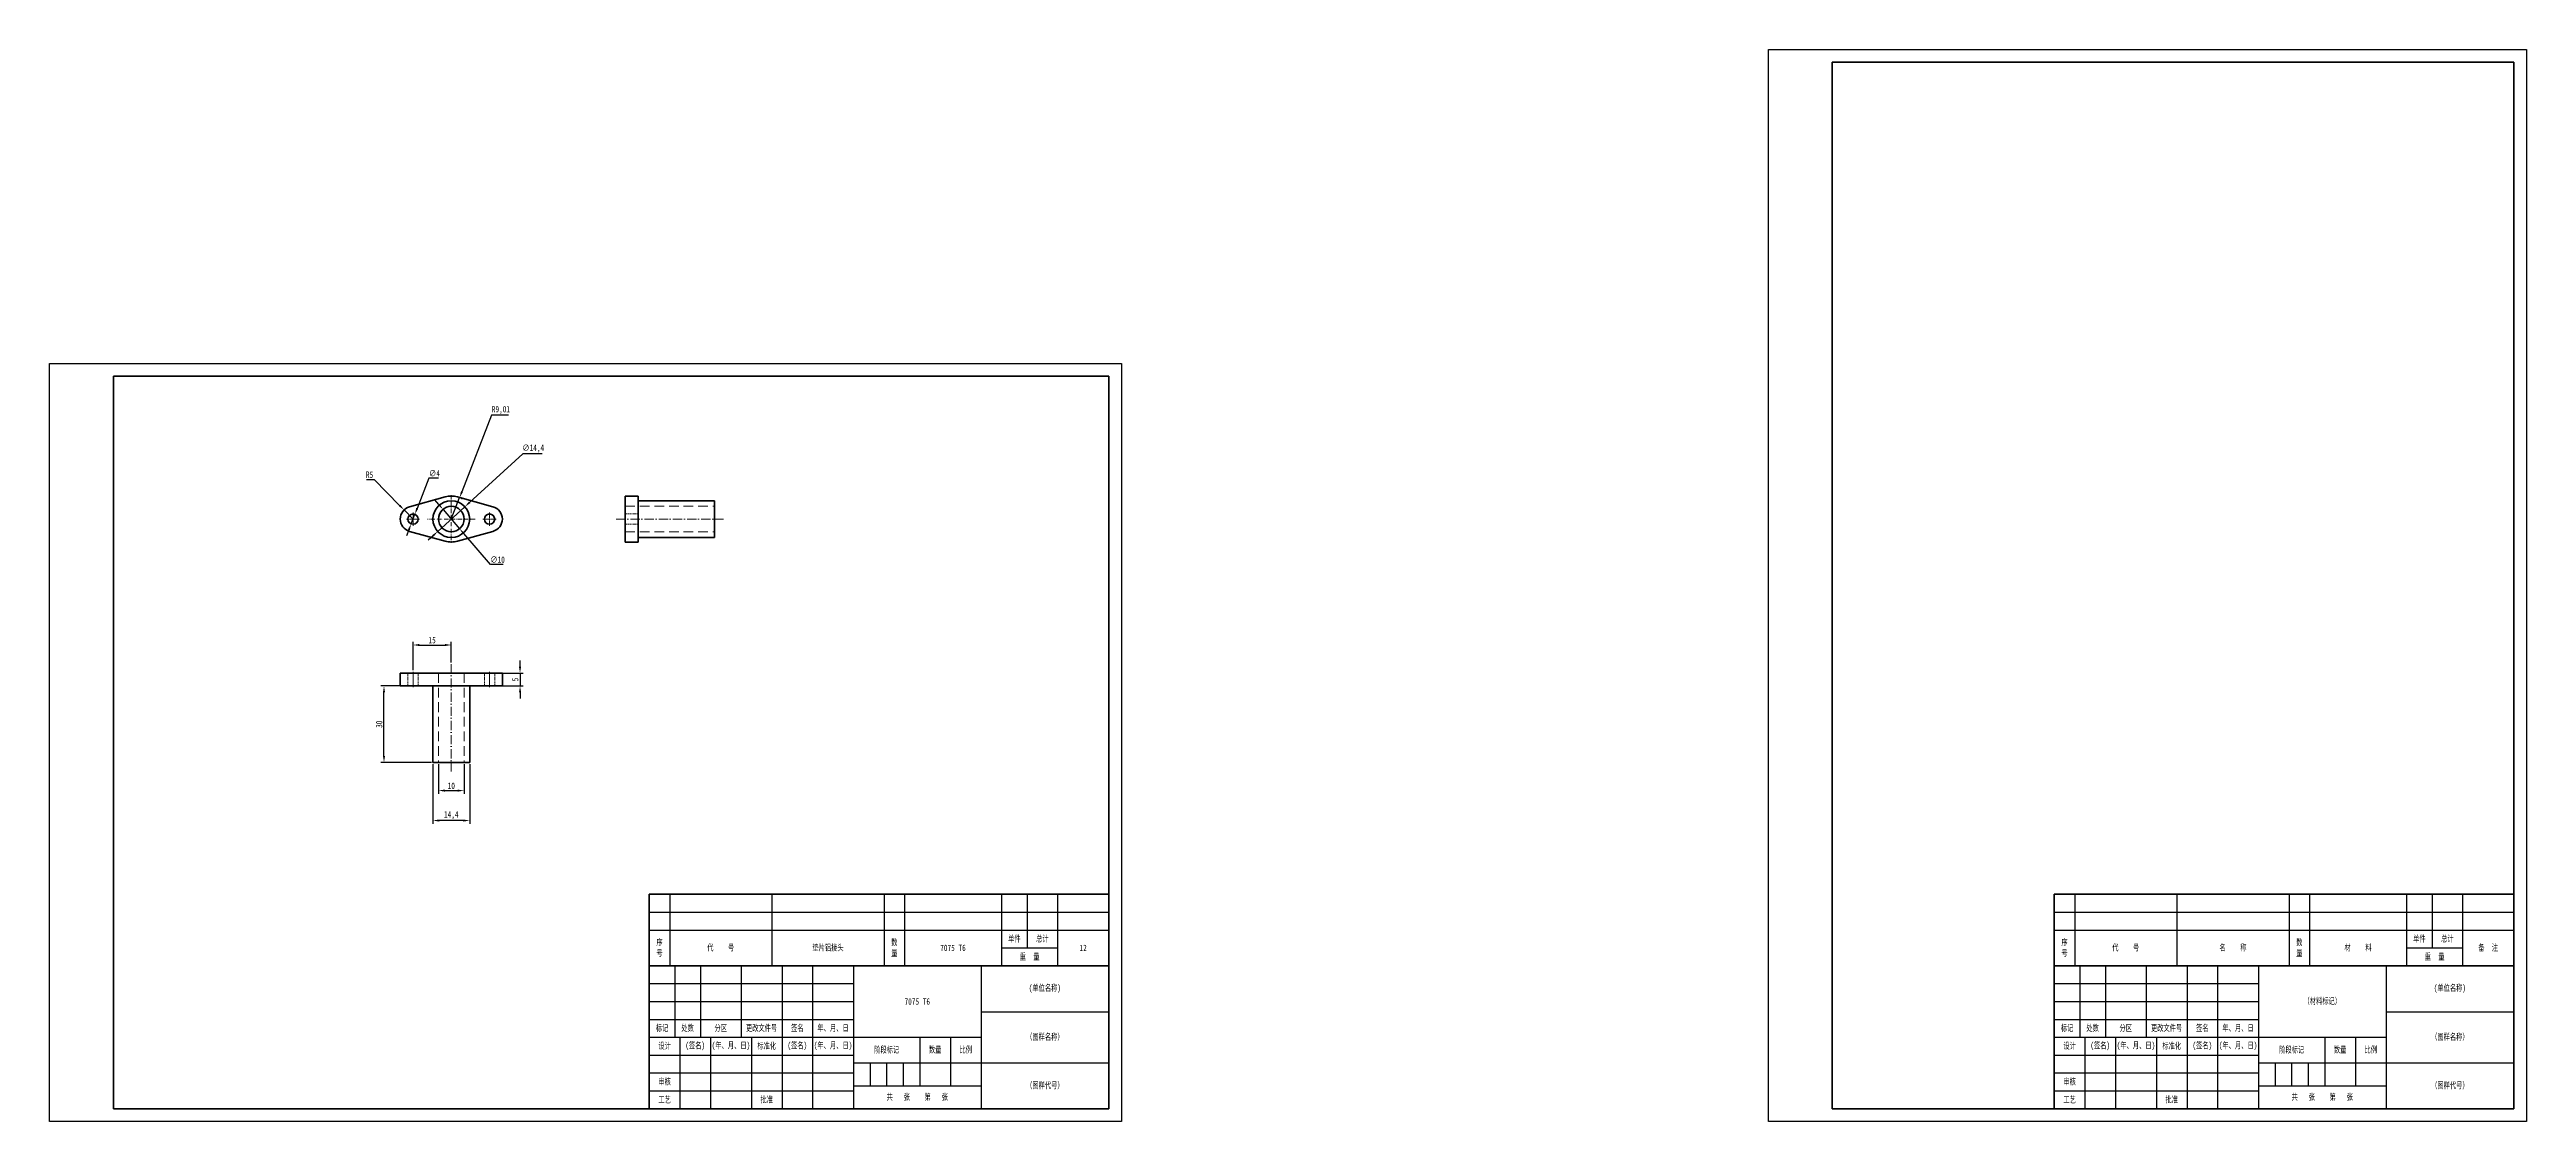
# Model space of a CAD drawing. Header units: millimetres. Extents: x 1050 to 2021, y 766 to 1186.
import ezdxf

# ---------------------------------------------------------------- set-up
doc = ezdxf.new("R2010")
doc.units = ezdxf.units.MM
doc.header["$LTSCALE"] = 0.3
doc.linetypes.add('DASHDOT', pattern=[18.5, 12, -3, 0.5, -3])
doc.linetypes.add('DASHED', pattern=[19.05, 12.7, -6.35])
for name, color, linetype, lineweight in [('尺寸线', 3, 'Continuous', 25), ('粗实线', 7, 'Continuous', 50), ('细实线', 7, 'Continuous', 25), ('细文本', 7, 'Continuous', 25)]:
    doc.layers.add(name, color=color, linetype=linetype, lineweight=lineweight)
doc.styles.add('NUT Standard', font='simfang.ttf', dxfattribs={"width": 0.7, "height": 2.5})
doc.dimstyles.new('NUT Standard', dxfattribs={"dimtxt": 2.5, "dimasz": 2.5, "dimexe": 1.25, "dimexo": 0.625, "dimtad": 1, "dimtoh": 1, "dimtxsty": 'NUT Standard', "dimcen": 2.5, "dimadec": 0, "dimazin": 0, "dimtfac": 1, "dimtmove": 0, "dimatfit": 3, "dimfxl": 1, "dimarcsym": 0})

# ---------------------------------------------------------------- blocks, each defined once
blk = doc.blocks.new('*D5')
at = {"layer": 'Defpoints', "color": 0, "transparency": 16777216}
for p in [(1188.96, 1005.21), (1192.46, 1001.65)]:
    blk.add_point(p, dxfattribs=at)
at = {"layer": '尺寸线', "color": 0, "lineweight": -2, "transparency": 16777216}
for p, q in [((1174.28, 1017.13), (1177.23, 1017.13)), ((1177.23, 1017.13), (1187.2, 1006.99)), ((1192.46, 1001.65), (1188.96, 1005.21))]:
    blk.add_line(p, q, dxfattribs=at)
at = {"layer": '尺寸线', "color": 0, "transparency": 16777216}
blk.add_solid([(1187.5, 1007.28), (1186.91, 1006.7), (1188.96, 1005.21)], dxfattribs=at)
at = {"layer": '尺寸线', "color": 0, "transparency": 16777216, "insert": (1175.44, 1019.02), "char_height": 2.5, "attachment_point": 5, "style": 'NUT Standard'}
blk.add_mtext('R5', dxfattribs=at)
blk = doc.blocks.new('*D6')
at = {"layer": 'Defpoints', "color": 0, "transparency": 16777216}
for p in [(1191.74, 999.78), (1193.19, 1003.51)]:
    blk.add_point(p, dxfattribs=at)
at = {"layer": '尺寸线', "color": 0, "lineweight": -2, "transparency": 16777216}
for p, q in [((1198.69, 1017.64), (1194.1, 1005.84)), ((1202.44, 1017.64), (1198.69, 1017.64)), ((1191.74, 999.78), (1193.19, 1003.51)), ((1190.83, 997.45), (1189.92, 995.12))]:
    blk.add_line(p, q, dxfattribs=at)
at = {"layer": '尺寸线', "color": 0, "transparency": 16777216}
for points in [[(1190.44, 997.6), (1191.22, 997.3), (1191.74, 999.78)], [(1193.71, 1005.99), (1194.48, 1005.69), (1193.19, 1003.51)]]:
    blk.add_solid(points, dxfattribs=at)
at = {"layer": '尺寸线', "color": 0, "transparency": 16777216, "insert": (1200.88, 1019.6), "char_height": 2.5, "attachment_point": 5, "style": 'NUT Standard'}
blk.add_mtext('∅4', dxfattribs=at)
blk = doc.blocks.new('*D7')
at = {"layer": 'Defpoints', "color": 0, "transparency": 16777216}
for p in [(1212.78, 1006.5), (1202.14, 996.79)]:
    blk.add_point(p, dxfattribs=at)
at = {"layer": '尺寸线', "color": 0, "lineweight": -2, "transparency": 16777216}
for p, q in [((1235.46, 1027.2), (1214.63, 1008.18)), ((1243.05, 1027.2), (1235.46, 1027.2)), ((1202.14, 996.79), (1212.78, 1006.5)), ((1200.3, 995.11), (1198.45, 993.42))]:
    blk.add_line(p, q, dxfattribs=at)
at = {"layer": '尺寸线', "color": 0, "transparency": 16777216}
for points in [[(1214.35, 1008.49), (1214.91, 1007.88), (1212.78, 1006.5)], [(1200.02, 995.42), (1200.58, 994.8), (1202.14, 996.79)]]:
    blk.add_solid(points, dxfattribs=at)
at = {"layer": '尺寸线', "color": 0, "transparency": 16777216, "insert": (1239.57, 1029.28), "char_height": 2.5, "attachment_point": 5, "style": 'NUT Standard'}
blk.add_mtext('∅14,4', dxfattribs=at)
blk = doc.blocks.new('*D8')
at = {"layer": 'Defpoints', "color": 0, "transparency": 16777216}
for p in [(1204.21, 1005.44), (1210.72, 997.85)]:
    blk.add_point(p, dxfattribs=at)
at = {"layer": '尺寸线', "color": 0, "lineweight": -2, "transparency": 16777216}
for p, q in [((1202.58, 1007.34), (1200.95, 1009.23)), ((1204.21, 1005.44), (1210.72, 997.85)), ((1222.79, 983.79), (1212.35, 995.95)), ((1227.77, 983.79), (1222.79, 983.79))]:
    blk.add_line(p, q, dxfattribs=at)
at = {"layer": '尺寸线', "color": 0, "transparency": 16777216}
for points in [[(1202.89, 1007.61), (1202.26, 1007.07), (1204.21, 1005.44)], [(1212.66, 996.23), (1212.03, 995.68), (1210.72, 997.85)]]:
    blk.add_solid(points, dxfattribs=at)
at = {"layer": '尺寸线', "color": 0, "transparency": 16777216, "insert": (1225.59, 985.75), "char_height": 2.5, "attachment_point": 5, "style": 'NUT Standard'}
blk.add_mtext('∅10', dxfattribs=at)
blk = doc.blocks.new('*D9')
at = {"layer": 'Defpoints', "color": 0, "transparency": 16777216}
for p in [(1210.72, 1010.04), (1207.46, 1001.63)]:
    blk.add_point(p, dxfattribs=at)
at = {"layer": '尺寸线', "color": 0, "lineweight": -2, "transparency": 16777216}
for p, q in [((1223.23, 1042.31), (1211.62, 1012.37)), ((1229.92, 1042.31), (1223.23, 1042.31)), ((1207.46, 1001.63), (1210.72, 1010.04))]:
    blk.add_line(p, q, dxfattribs=at)
blk.add_arc((1207.46, 1001.63), 9.01, 60.86723, 86.03804, dxfattribs=at)
at = {"layer": '尺寸线', "color": 0, "transparency": 16777216}
blk.add_solid([(1211.24, 1012.52), (1212.01, 1012.22), (1210.72, 1010.04)], dxfattribs=at)
at = {"layer": '尺寸线', "color": 0, "transparency": 16777216, "insert": (1226.89, 1044.38), "char_height": 2.5, "attachment_point": 5, "style": 'NUT Standard'}
blk.add_mtext('R9,01', dxfattribs=at)
blk = doc.blocks.new('*D10')
at = {"layer": 'Defpoints', "color": 0, "transparency": 16777216}
for p in [(1207.46, 952.3), (1192.46, 941.78), (1207.46, 944.78)]:
    blk.add_point(p, dxfattribs=at)
at = {"layer": '尺寸线', "color": 0, "lineweight": -2, "transparency": 16777216}
for p, q in [((1192.46, 942.4), (1192.46, 953.55)), ((1194.96, 952.3), (1204.96, 952.3)), ((1207.46, 945.4), (1207.46, 953.55))]:
    blk.add_line(p, q, dxfattribs=at)
at = {"layer": '尺寸线', "color": 0, "transparency": 16777216}
for points in [[(1194.96, 952.72), (1194.96, 951.88), (1192.46, 952.3)], [(1204.96, 952.72), (1204.96, 951.88), (1207.46, 952.3)]]:
    blk.add_solid(points, dxfattribs=at)
at = {"layer": '尺寸线', "color": 0, "transparency": 16777216, "insert": (1199.96, 954.19), "char_height": 2.5, "attachment_point": 5, "style": 'NUT Standard'}
blk.add_mtext('15', dxfattribs=at)
blk = doc.blocks.new('*D11')
at = {"layer": 'Defpoints', "color": 0, "transparency": 16777216}
for p in [(1223.8, 941.28), (1223.8, 936.28), (1234.4, 936.28)]:
    blk.add_point(p, dxfattribs=at)
at = {"layer": '尺寸线', "color": 0, "lineweight": -2, "transparency": 16777216}
for p, q in [((1234.4, 943.78), (1234.4, 946.28)), ((1224.42, 941.28), (1235.65, 941.28)), ((1224.42, 936.28), (1235.65, 936.28)), ((1234.4, 941.28), (1234.4, 936.28)), ((1234.4, 933.78), (1234.4, 931.28))]:
    blk.add_line(p, q, dxfattribs=at)
at = {"layer": '尺寸线', "color": 0, "transparency": 16777216}
for points in [[(1233.98, 943.78), (1234.81, 943.78), (1234.4, 941.28)], [(1233.98, 933.78), (1234.81, 933.78), (1234.4, 936.28)]]:
    blk.add_solid(points, dxfattribs=at)
at = {"layer": '尺寸线', "color": 0, "transparency": 16777216, "insert": (1232.51, 938.78), "char_height": 2.5, "attachment_point": 5, "rotation": 90, "style": 'NUT Standard'}
blk.add_mtext('5', dxfattribs=at)
blk = doc.blocks.new('*D12')
at = {"layer": 'Defpoints', "color": 0, "transparency": 16777216}
for p in [(1200.26, 906.28), (1214.66, 906.28), (1200.26, 883.53)]:
    blk.add_point(p, dxfattribs=at)
at = {"layer": '尺寸线', "color": 0, "lineweight": -2, "transparency": 16777216}
for p, q in [((1200.26, 905.65), (1200.26, 882.28)), ((1214.66, 905.65), (1214.66, 882.28)), ((1212.16, 883.53), (1202.76, 883.53))]:
    blk.add_line(p, q, dxfattribs=at)
at = {"layer": '尺寸线', "color": 0, "transparency": 16777216}
for points in [[(1202.76, 883.94), (1202.76, 883.11), (1200.26, 883.53)], [(1212.16, 883.94), (1212.16, 883.11), (1214.66, 883.53)]]:
    blk.add_solid(points, dxfattribs=at)
at = {"layer": '尺寸线', "color": 0, "transparency": 16777216, "insert": (1207.46, 885.6), "char_height": 2.5, "attachment_point": 5, "style": 'NUT Standard'}
blk.add_mtext('14,4', dxfattribs=at)
blk = doc.blocks.new('*D13')
at = {"layer": 'Defpoints', "color": 0, "transparency": 16777216}
for p in [(1202.46, 906.28), (1212.46, 906.28), (1212.46, 895.26)]:
    blk.add_point(p, dxfattribs=at)
at = {"layer": '尺寸线', "color": 0, "lineweight": -2, "transparency": 16777216}
for p, q in [((1202.46, 905.65), (1202.46, 894.01)), ((1212.46, 905.65), (1212.46, 894.01)), ((1204.96, 895.26), (1209.96, 895.26))]:
    blk.add_line(p, q, dxfattribs=at)
at = {"layer": '尺寸线', "color": 0, "transparency": 16777216}
for points in [[(1204.96, 895.67), (1204.96, 894.84), (1202.46, 895.26)], [(1209.96, 895.67), (1209.96, 894.84), (1212.46, 895.26)]]:
    blk.add_solid(points, dxfattribs=at)
at = {"layer": '尺寸线', "color": 0, "transparency": 16777216, "insert": (1207.46, 897.15), "char_height": 2.5, "attachment_point": 5, "style": 'NUT Standard'}
blk.add_mtext('10', dxfattribs=at)
blk = doc.blocks.new('*D14')
at = {"layer": 'Defpoints', "color": 0, "transparency": 16777216}
for p in [(1181.09, 936.28), (1191.13, 936.28), (1200.26, 906.28)]:
    blk.add_point(p, dxfattribs=at)
at = {"layer": '尺寸线', "color": 0, "lineweight": -2, "transparency": 16777216}
for p, q in [((1190.5, 936.28), (1179.84, 936.28)), ((1181.09, 908.78), (1181.09, 933.78)), ((1199.64, 906.28), (1179.84, 906.28))]:
    blk.add_line(p, q, dxfattribs=at)
at = {"layer": '尺寸线', "color": 0, "transparency": 16777216}
for points in [[(1180.68, 933.78), (1181.51, 933.78), (1181.09, 936.28)], [(1180.68, 908.78), (1181.51, 908.78), (1181.09, 906.28)]]:
    blk.add_solid(points, dxfattribs=at)
at = {"layer": '尺寸线', "color": 0, "transparency": 16777216, "insert": (1179.2, 921.28), "char_height": 2.5, "attachment_point": 5, "rotation": 90, "style": 'NUT Standard'}
blk.add_mtext('30', dxfattribs=at)

msp = doc.modelspace()

# ---------------------------------------------------------------- linework, layer by layer
for p, q in [((1723.555, 765.619), (1723.555, 1185.619)), ((1723.555, 1185.619), (2020.555, 1185.619)), ((2020.555, 1185.619), (2020.555, 765.619)), ((1050.042, 1062.619), (1470.042, 1062.619)), ((1050.042, 765.619), (1050.042, 1062.619)), ((1470.042, 1062.619), (1470.042, 765.619)), ((2015.555, 854.619), (2015.555, 770.619)), ((1470.042, 765.619), (1050.042, 765.619)), ((2020.555, 765.619), (1723.555, 765.619))]:
    msp.add_line(p, q)
at = {"color": 7, "lineweight": 35}
for p, q in [((1205.062, 1010.32), (1191.129, 1006.465)), ((1223.796, 1006.465), (1209.862, 1010.32)), ((1275.622, 1010.646), (1275.622, 1010.32)), ((1275.622, 1010.646), (1280.622, 1010.646)), ((1275.622, 1010.32), (1275.622, 1006.465)), ((1280.622, 1010.646), (1280.622, 1010.32)), ((1280.622, 1010.32), (1280.622, 1006.465)), ((1275.622, 1006.465), (1275.622, 996.827)), ((1280.622, 1008.846), (1310.622, 1008.846)), ((1280.622, 1006.465), (1280.622, 996.827)), ((1310.622, 1001.646), (1310.622, 1008.846)), ((1310.622, 994.446), (1310.622, 1001.646)), ((1191.129, 996.827), (1205.062, 992.972)), ((1209.862, 992.972), (1223.796, 996.827)), ((1275.622, 996.827), (1275.622, 992.972)), ((1275.622, 992.972), (1275.622, 992.646)), ((1275.622, 992.646), (1280.622, 992.646)), ((1280.622, 996.827), (1280.622, 992.972)), ((1280.622, 994.446), (1310.622, 994.446)), ((1280.622, 992.972), (1280.622, 992.646)), ((1191.129, 941.279), (1187.462, 941.279)), ((1187.462, 941.279), (1187.462, 936.279)), ((1191.129, 936.279), (1187.462, 936.279)), ((1205.062, 941.279), (1191.129, 941.279)), ((1205.062, 936.279), (1191.129, 936.279)), ((1200.262, 936.279), (1200.262, 906.279)), ((1207.462, 941.279), (1205.062, 941.279)), ((1207.462, 936.279), (1205.062, 936.279)), ((1209.862, 941.279), (1207.462, 941.279)), ((1209.862, 936.279), (1207.462, 936.279)), ((1223.796, 941.279), (1209.862, 941.279)), ((1223.796, 936.279), (1209.862, 936.279)), ((1214.662, 936.279), (1214.662, 906.279)), ((1227.462, 941.279), (1223.796, 941.279)), ((1227.462, 936.279), (1223.796, 936.279)), ((1227.462, 941.279), (1227.462, 936.279)), ((1200.262, 906.279), (1214.662, 906.279))]:
    msp.add_line(p, q, dxfattribs=at)
at = {"color": 7, "linetype": 'DASHDOT', "lineweight": 13, "ltscale": 0.467999}
for p, q in [((1207.462, 1011.006), (1207.462, 992.286)), ((1216.822, 1001.646), (1198.102, 1001.646))]:
    msp.add_line(p, q, dxfattribs=at)
at = {"color": 7, "linetype": 'DASHDOT', "lineweight": 13, "ltscale": 0.129999}
for p, q in [((1195.062, 1001.646), (1189.862, 1001.646)), ((1225.062, 1001.646), (1219.862, 1001.646))]:
    msp.add_line(p, q, dxfattribs=at)
at = {"color": 7, "linetype": 'DASHDOT', "lineweight": 13, "ltscale": 0.13}
for p, q in [((1192.462, 1004.246), (1192.462, 999.046)), ((1222.462, 1004.246), (1222.462, 999.046))]:
    msp.add_line(p, q, dxfattribs=at)
at = {"color": 7, "linetype": 'DASHDOT', "lineweight": 13}
for p, q in [((1272.121, 1001.646), (1314.122, 1001.646)), ((1207.462, 944.779), (1207.462, 902.779))]:
    msp.add_line(p, q, dxfattribs=at)
at = {"color": 7, "linetype": 'DASHED', "lineweight": 13}
for p, q in [((1275.622, 1006.646), (1310.622, 1006.646)), ((1275.622, 996.646), (1310.622, 996.646)), ((1202.462, 941.279), (1202.462, 906.279)), ((1212.462, 941.279), (1212.462, 906.279))]:
    msp.add_line(p, q, dxfattribs=at)
at = {"color": 7, "linetype": 'DASHED', "lineweight": 13, "ltscale": 0.125}
for p, q in [((1280.622, 1003.646), (1275.622, 1003.646)), ((1280.622, 1003.646), (1275.622, 1003.646)), ((1280.622, 999.646), (1275.622, 999.646)), ((1280.622, 999.646), (1275.622, 999.646)), ((1190.462, 941.279), (1190.462, 936.279)), ((1194.462, 941.279), (1194.462, 936.279)), ((1220.462, 941.279), (1220.462, 936.279)), ((1224.462, 941.279), (1224.462, 936.279))]:
    msp.add_line(p, q, dxfattribs=at)
at = {"color": 7, "linetype": 'DASHDOT', "lineweight": 13, "ltscale": 0.15}
for p, q in [((1192.462, 935.779), (1192.462, 941.779)), ((1222.462, 935.779), (1222.462, 941.779))]:
    msp.add_line(p, q, dxfattribs=at)
at = {"color": 7, "lineweight": 35}
for centre, radius in [((1192.462, 1001.646), 2), ((1207.462, 1001.646), 7.2), ((1207.462, 1001.646), 5), ((1222.462, 1001.646), 2)]:
    msp.add_circle(centre, radius, dxfattribs=at)
for centre, radius, start, end in [((1207.464, 1001.633), 9.013, 90.01119, 105.454815), ((1207.46, 1001.633), 9.013, 74.545183, 89.988808), ((1192.462, 1001.646), 5, 105.468284, 254.531716), ((1222.462, 1001.646), 5, 285.468286, 74.531714), ((1207.464, 1001.659), 9.013, 254.545185, 269.98881), ((1207.46, 1001.659), 9.013, 270.011192, 285.454817)]:
    msp.add_arc(centre, radius, start, end, dxfattribs=at)
at = {"layer": '粗实线'}
for p, q in [((1748.555, 770.619), (1748.555, 1180.619)), ((1748.555, 1180.619), (2015.555, 1180.619)), ((2015.555, 1180.619), (2015.555, 770.619)), ((1075.042, 770.619), (1075.042, 1057.619)), ((1075.042, 1057.619), (1465.042, 1057.619)), ((1465.042, 1057.619), (1465.042, 770.619)), ((1285.042, 854.619), (1465.042, 854.619)), ((1285.042, 770.619), (1285.042, 854.619)), ((1835.555, 854.619), (2015.555, 854.619)), ((1835.555, 770.619), (1835.555, 854.619)), ((1285.042, 826.619), (1465.042, 826.619)), ((1835.555, 826.619), (2015.555, 826.619)), ((1465.042, 770.619), (1075.042, 770.619)), ((1285.042, 770.619), (1465.042, 770.619)), ((2015.555, 770.619), (1748.555, 770.619))]:
    msp.add_line(p, q, dxfattribs=at)
at = {"layer": '细实线'}
for p, q in [((1293.042, 854.619), (1293.042, 826.619)), ((1333.042, 854.619), (1333.042, 826.619)), ((1377.042, 854.619), (1377.042, 826.619)), ((1385.042, 854.619), (1385.042, 826.619)), ((1423.042, 854.619), (1423.042, 826.619)), ((1433.042, 854.619), (1433.042, 833.619)), ((1445.042, 854.619), (1445.042, 826.619)), ((1843.555, 854.619), (1843.555, 826.619)), ((1883.555, 854.619), (1883.555, 826.619)), ((1927.555, 854.619), (1927.555, 826.619)), ((1935.555, 854.619), (1935.555, 826.619)), ((1973.555, 854.619), (1973.555, 826.619)), ((1983.555, 854.619), (1983.555, 833.619)), ((1995.555, 854.619), (1995.555, 826.619)), ((1285.042, 847.619), (1465.042, 847.619)), ((1835.555, 847.619), (2015.555, 847.619)), ((1285.042, 840.619), (1465.042, 840.619)), ((1835.555, 840.619), (2015.555, 840.619)), ((1295.042, 826.619), (1295.042, 798.619)), ((1305.042, 826.619), (1305.042, 798.619)), ((1321.042, 826.619), (1321.042, 798.619)), ((1337.042, 826.619), (1337.042, 798.619)), ((1349.042, 826.619), (1349.042, 798.619)), ((1365.042, 826.619), (1365.042, 770.619)), ((1415.042, 826.619), (1415.042, 770.619)), ((1423.042, 833.619), (1445.042, 833.619)), ((1845.555, 826.619), (1845.555, 798.619)), ((1855.555, 826.619), (1855.555, 798.619)), ((1871.555, 826.619), (1871.555, 798.619)), ((1887.555, 826.619), (1887.555, 798.619)), ((1899.555, 826.619), (1899.555, 798.619)), ((1915.555, 826.619), (1915.555, 770.619)), ((1965.555, 826.619), (1965.555, 770.619)), ((1973.555, 833.619), (1995.555, 833.619)), ((1285.042, 819.619), (1365.042, 819.619)), ((1835.555, 819.619), (1915.555, 819.619)), ((1285.042, 812.619), (1365.042, 812.619)), ((1285.042, 805.619), (1365.042, 805.619)), ((1415.042, 808.619), (1465.042, 808.619)), ((1835.555, 812.619), (1915.555, 812.619)), ((1835.555, 805.619), (1915.555, 805.619)), ((1965.555, 808.619), (2015.555, 808.619)), ((1285.042, 798.619), (1415.042, 798.619)), ((1297.042, 798.619), (1297.042, 770.619)), ((1309.042, 798.619), (1309.042, 770.619)), ((1325.042, 798.619), (1325.042, 770.619)), ((1337.042, 798.619), (1337.042, 770.619)), ((1349.042, 798.619), (1349.042, 770.619)), ((1391.042, 798.619), (1391.042, 779.619)), ((1403.042, 798.619), (1403.042, 779.619)), ((1835.555, 798.619), (1965.555, 798.619)), ((1847.555, 798.619), (1847.555, 770.619)), ((1859.555, 798.619), (1859.555, 770.619)), ((1875.555, 798.619), (1875.555, 770.619)), ((1887.555, 798.619), (1887.555, 770.619)), ((1899.555, 798.619), (1899.555, 770.619)), ((1941.555, 798.619), (1941.555, 779.619)), ((1953.555, 798.619), (1953.555, 779.619)), ((1285.042, 791.619), (1365.042, 791.619)), ((1365.042, 788.619), (1465.042, 788.619)), ((1371.542, 788.619), (1371.542, 779.619)), ((1378.042, 788.619), (1378.042, 779.619)), ((1384.542, 788.619), (1384.542, 779.619)), ((1835.555, 791.619), (1915.555, 791.619)), ((1915.555, 788.619), (2015.555, 788.619)), ((1922.055, 788.619), (1922.055, 779.619)), ((1928.555, 788.619), (1928.555, 779.619)), ((1935.055, 788.619), (1935.055, 779.619)), ((1285.042, 784.619), (1365.042, 784.619)), ((1285.042, 777.619), (1365.042, 777.619)), ((1365.042, 779.619), (1415.042, 779.619)), ((1835.555, 784.619), (1915.555, 784.619)), ((1835.555, 777.619), (1915.555, 777.619)), ((1915.555, 779.619), (1965.555, 779.619))]:
    msp.add_line(p, q, dxfattribs=at)

# ---------------------------------------------------------------- texts
at = {"layer": '粗实线', "char_height": 2.5, "width": 12, "attachment_point": 5, "style": 'NUT Standard'}
for s, insert in [('工艺', (1841.555, 774.119)), ('批准', (1881.555, 774.119))]:
    msp.add_mtext(s, dxfattribs=dict(at, insert=insert))
at = {"layer": '细文本', "char_height": 2.5, "attachment_point": 5, "style": 'NUT Standard'}
for s, insert, width in [('序\\P号', (1289.042, 833.619), 8), ('代    号', (1313.042, 833.619), 40), ('垫片铝接头', (1355.042, 833.619), 44), ('数\\P量', (1381.042, 833.619), 8), ('7075 T6', (1404.042, 833.619), 38), ('单件', (1428.042, 837.119), 10), ('总计', (1439.042, 837.119), 12), ('12', (1455.042, 833.619), 20), ('序\\P号', (1839.555, 833.619), 8), ('代    号', (1863.555, 833.619), 40), ('名    称', (1905.555, 833.619), 44), ('数\\P量', (1931.555, 833.619), 8), ('材    料', (1954.555, 833.619), 38), ('单件', (1978.555, 837.119), 10), ('总计', (1989.555, 837.119), 12), ('备  注', (2005.555, 833.619), 20), ('重  量', (1434.042, 830.119), 22), ('重  量', (1984.555, 830.119), 22), ('(单位名称)', (1440.042, 817.619), 50), ('(单位名称)', (1990.555, 817.619), 50), ('7075 T6', (1390.042, 812.619), 50), ('（材料标记）', (1940.555, 812.619), 50), ('标记', (1290.042, 802.119), 10), ('设计', (1291.042, 795.119), 12), ('处数', (1300.042, 802.119), 10), ('(签名)', (1303.042, 795.119), 12), ('(年、月、日)', (1317.042, 795.119), 16), ('分区', (1313.042, 802.119), 16), ('更改文件号', (1329.042, 802.119), 16), ('标准化', (1331.042, 795.119), 12), ('(签名)', (1343.042, 795.119), 12), ('签名', (1343.042, 802.119), 12), ('(年、月、日)', (1357.042, 795.119), 16), ('年、月、日', (1357.042, 802.119), 16), ('（图样名称）', (1440.042, 798.619), 50), ('标记', (1840.555, 802.119), 10), ('设计', (1841.555, 795.119), 12), ('处数', (1850.555, 802.119), 10), ('(签名)', (1853.555, 795.119), 12), ('(年、月、日)', (1867.555, 795.119), 16), ('分区', (1863.555, 802.119), 16), ('更改文件号', (1879.555, 802.119), 16), ('标准化', (1881.555, 795.119), 12), ('(签名)', (1893.555, 795.119), 12), ('签名', (1893.555, 802.119), 12), ('(年、月、日)', (1907.555, 795.119), 16), ('年、月、日', (1907.555, 802.119), 16), ('（图样名称）', (1990.555, 798.619), 50), ('阶段标记', (1378.042, 793.619), 26), ('数量', (1397.042, 793.619), 12), ('比例', (1409.042, 793.619), 12), ('阶段标记', (1928.555, 793.619), 26), ('数量', (1947.555, 793.619), 12), ('比例', (1959.555, 793.619), 12), ('审核', (1291.042, 781.119), 12), ('共   张    第   张', (1390.042, 775.119), 50), ('（图样代号）', (1440.042, 779.619), 50), ('审核', (1841.555, 781.119), 12), ('共   张    第   张', (1940.555, 775.119), 50), ('（图样代号）', (1990.555, 779.619), 50), ('工艺', (1291.042, 774.119), 12), ('批准', (1331.042, 774.119), 12)]:
    msp.add_mtext(s, dxfattribs=dict(at, insert=insert, width=width))

# ---------------------------------------------------------------- dimensions: what is measured, and where the dimension line sits
at = {"layer": '尺寸线'}
for center, mpoint, picture, middle in [((1207.464, 1001.633), (1210.721, 1010.036), '*D9', (1226.885, 1042.309)), ((1192.462, 1001.646), (1188.956, 1005.21), '*D5', (1175.441, 1017.131))]:
    dim = msp.add_radius_dim(center=center, mpoint=mpoint, dimstyle='NUT Standard', dxfattribs=at)
    dim.commit()
    dim.dimension.update_dxf_attribs({"geometry": picture, "text_midpoint": middle, "dimtype": 164})
for p1, p2, picture, middle in [((1202.144, 996.792), (1212.781, 1006.499), '*D7', (1239.568, 1027.196)), ((1191.736, 999.782), (1193.188, 1003.509), '*D6', (1200.876, 1017.638)), ((1204.206, 1005.44), (1210.718, 997.851), '*D8', (1225.591, 983.789))]:
    dim = msp.add_diameter_dim_2p(p1=p1, p2=p2, dimstyle='NUT Standard', dxfattribs=at)
    dim.commit()
    dim.dimension.update_dxf_attribs({"geometry": picture, "text_midpoint": middle, "dimtype": 163})
for base, p1, p2, angle, picture, middle in [((1207.462, 952.3), (1192.462, 941.779), (1207.462, 944.779), 180, '*D10', (1199.962, 954.189)), ((1234.398, 936.279), (1223.796, 941.279), (1223.796, 936.279), 270, '*D11', (1232.509, 938.779)), ((1181.094, 936.279), (1200.262, 906.279), (1191.129, 936.279), 90, '*D14', (1179.205, 921.279))]:
    dim = msp.add_linear_dim(base=base, p1=p1, p2=p2, angle=angle, dimstyle='NUT Standard', dxfattribs=at)
    dim.commit()
    dim.dimension.update_dxf_attribs({"geometry": picture, "text_midpoint": middle})
for base, p1, p2, picture, middle in [((1200.262, 883.528), (1214.662, 906.279), (1200.262, 906.279), '*D12', (1207.462, 885.596)), ((1212.462, 895.257), (1202.462, 906.279), (1212.462, 906.279), '*D13', (1207.462, 897.147))]:
    dim = msp.add_linear_dim(base=base, p1=p1, p2=p2, dimstyle='NUT Standard', dxfattribs=at)
    dim.commit()
    dim.dimension.update_dxf_attribs({"geometry": picture, "text_midpoint": middle})

doc.saveas('drawing.dxf')
